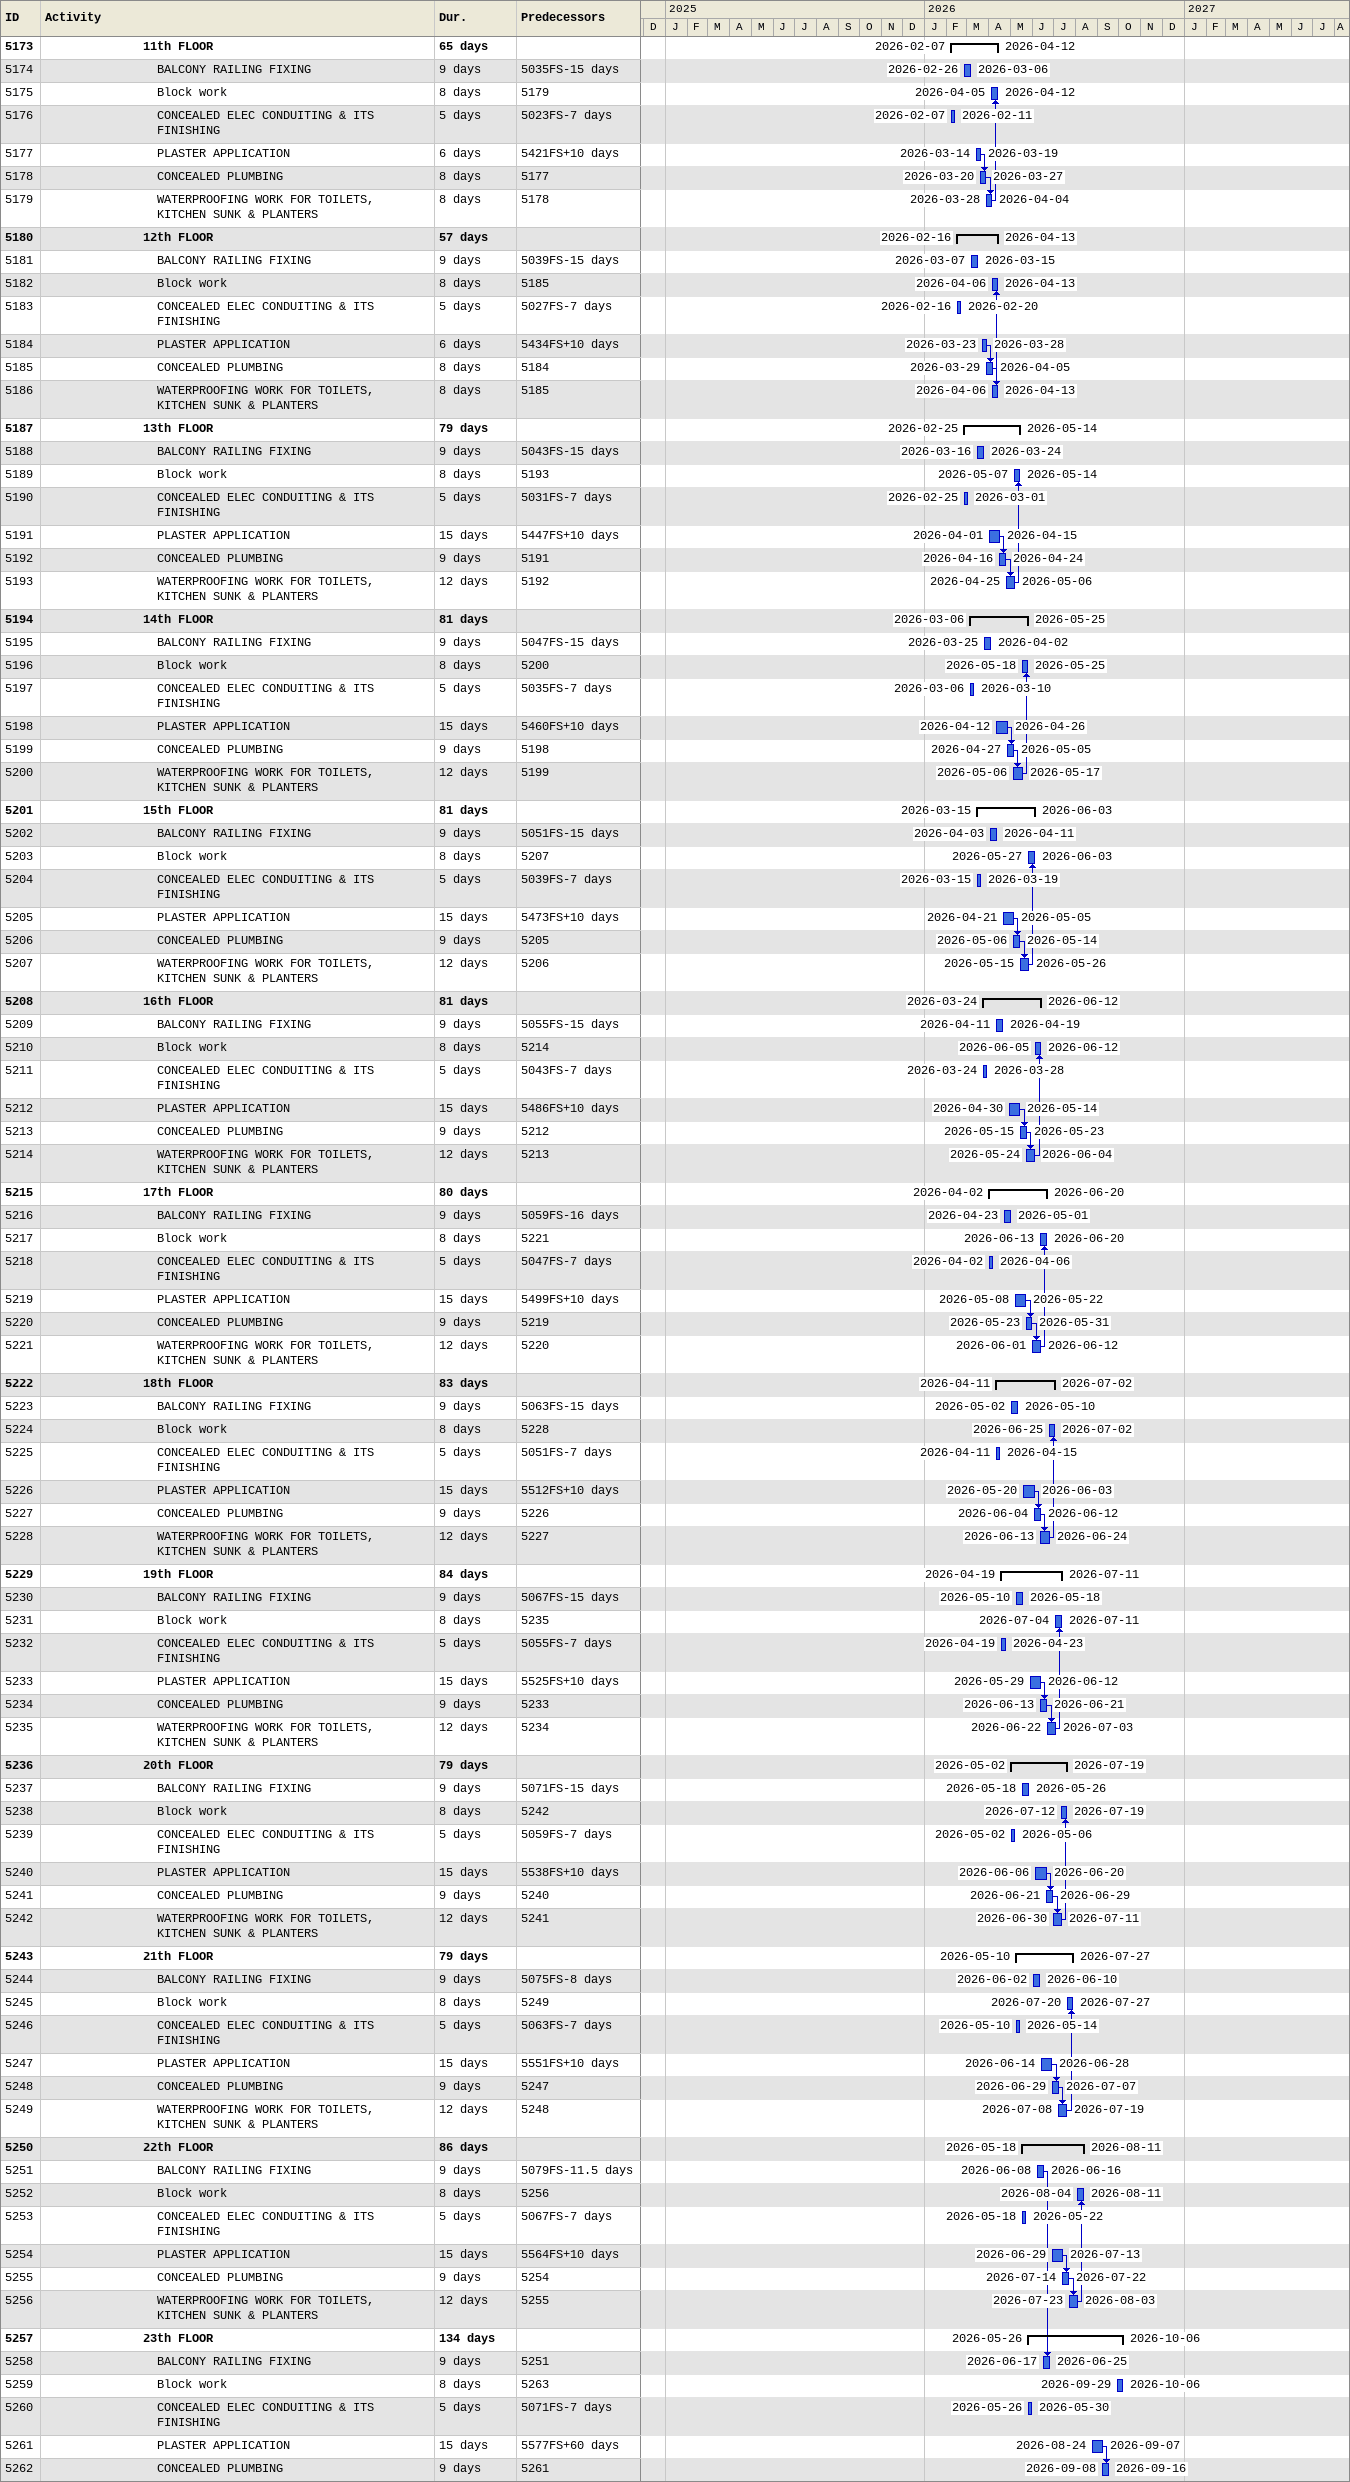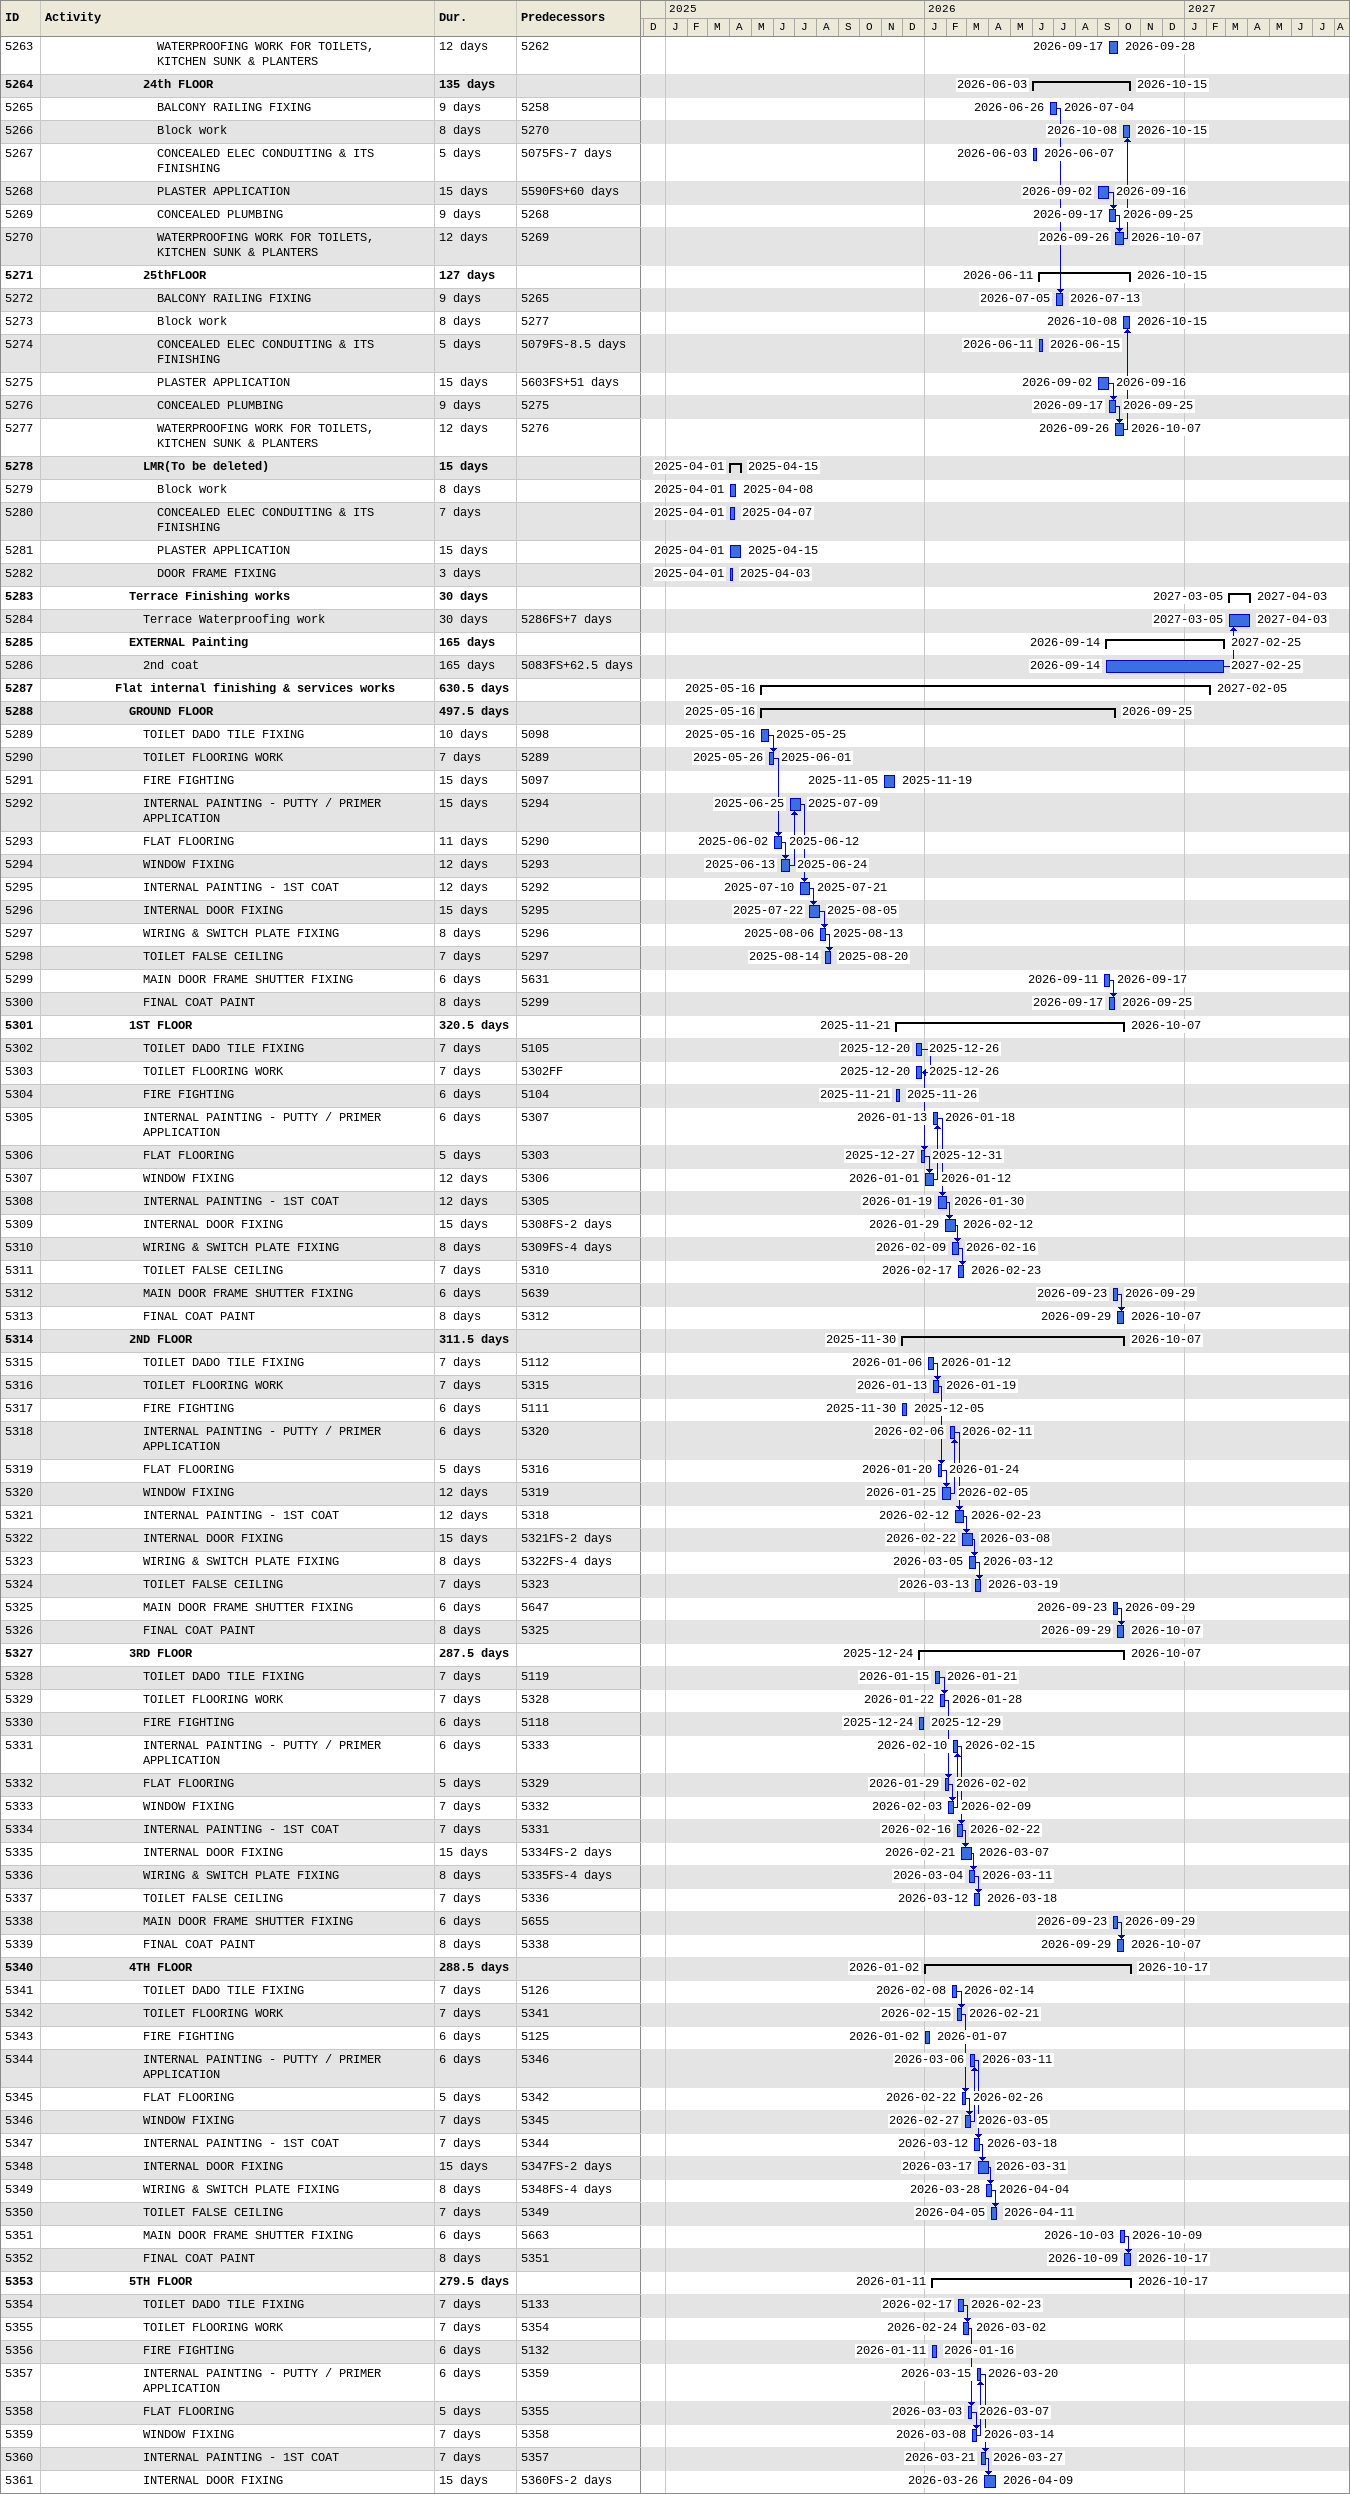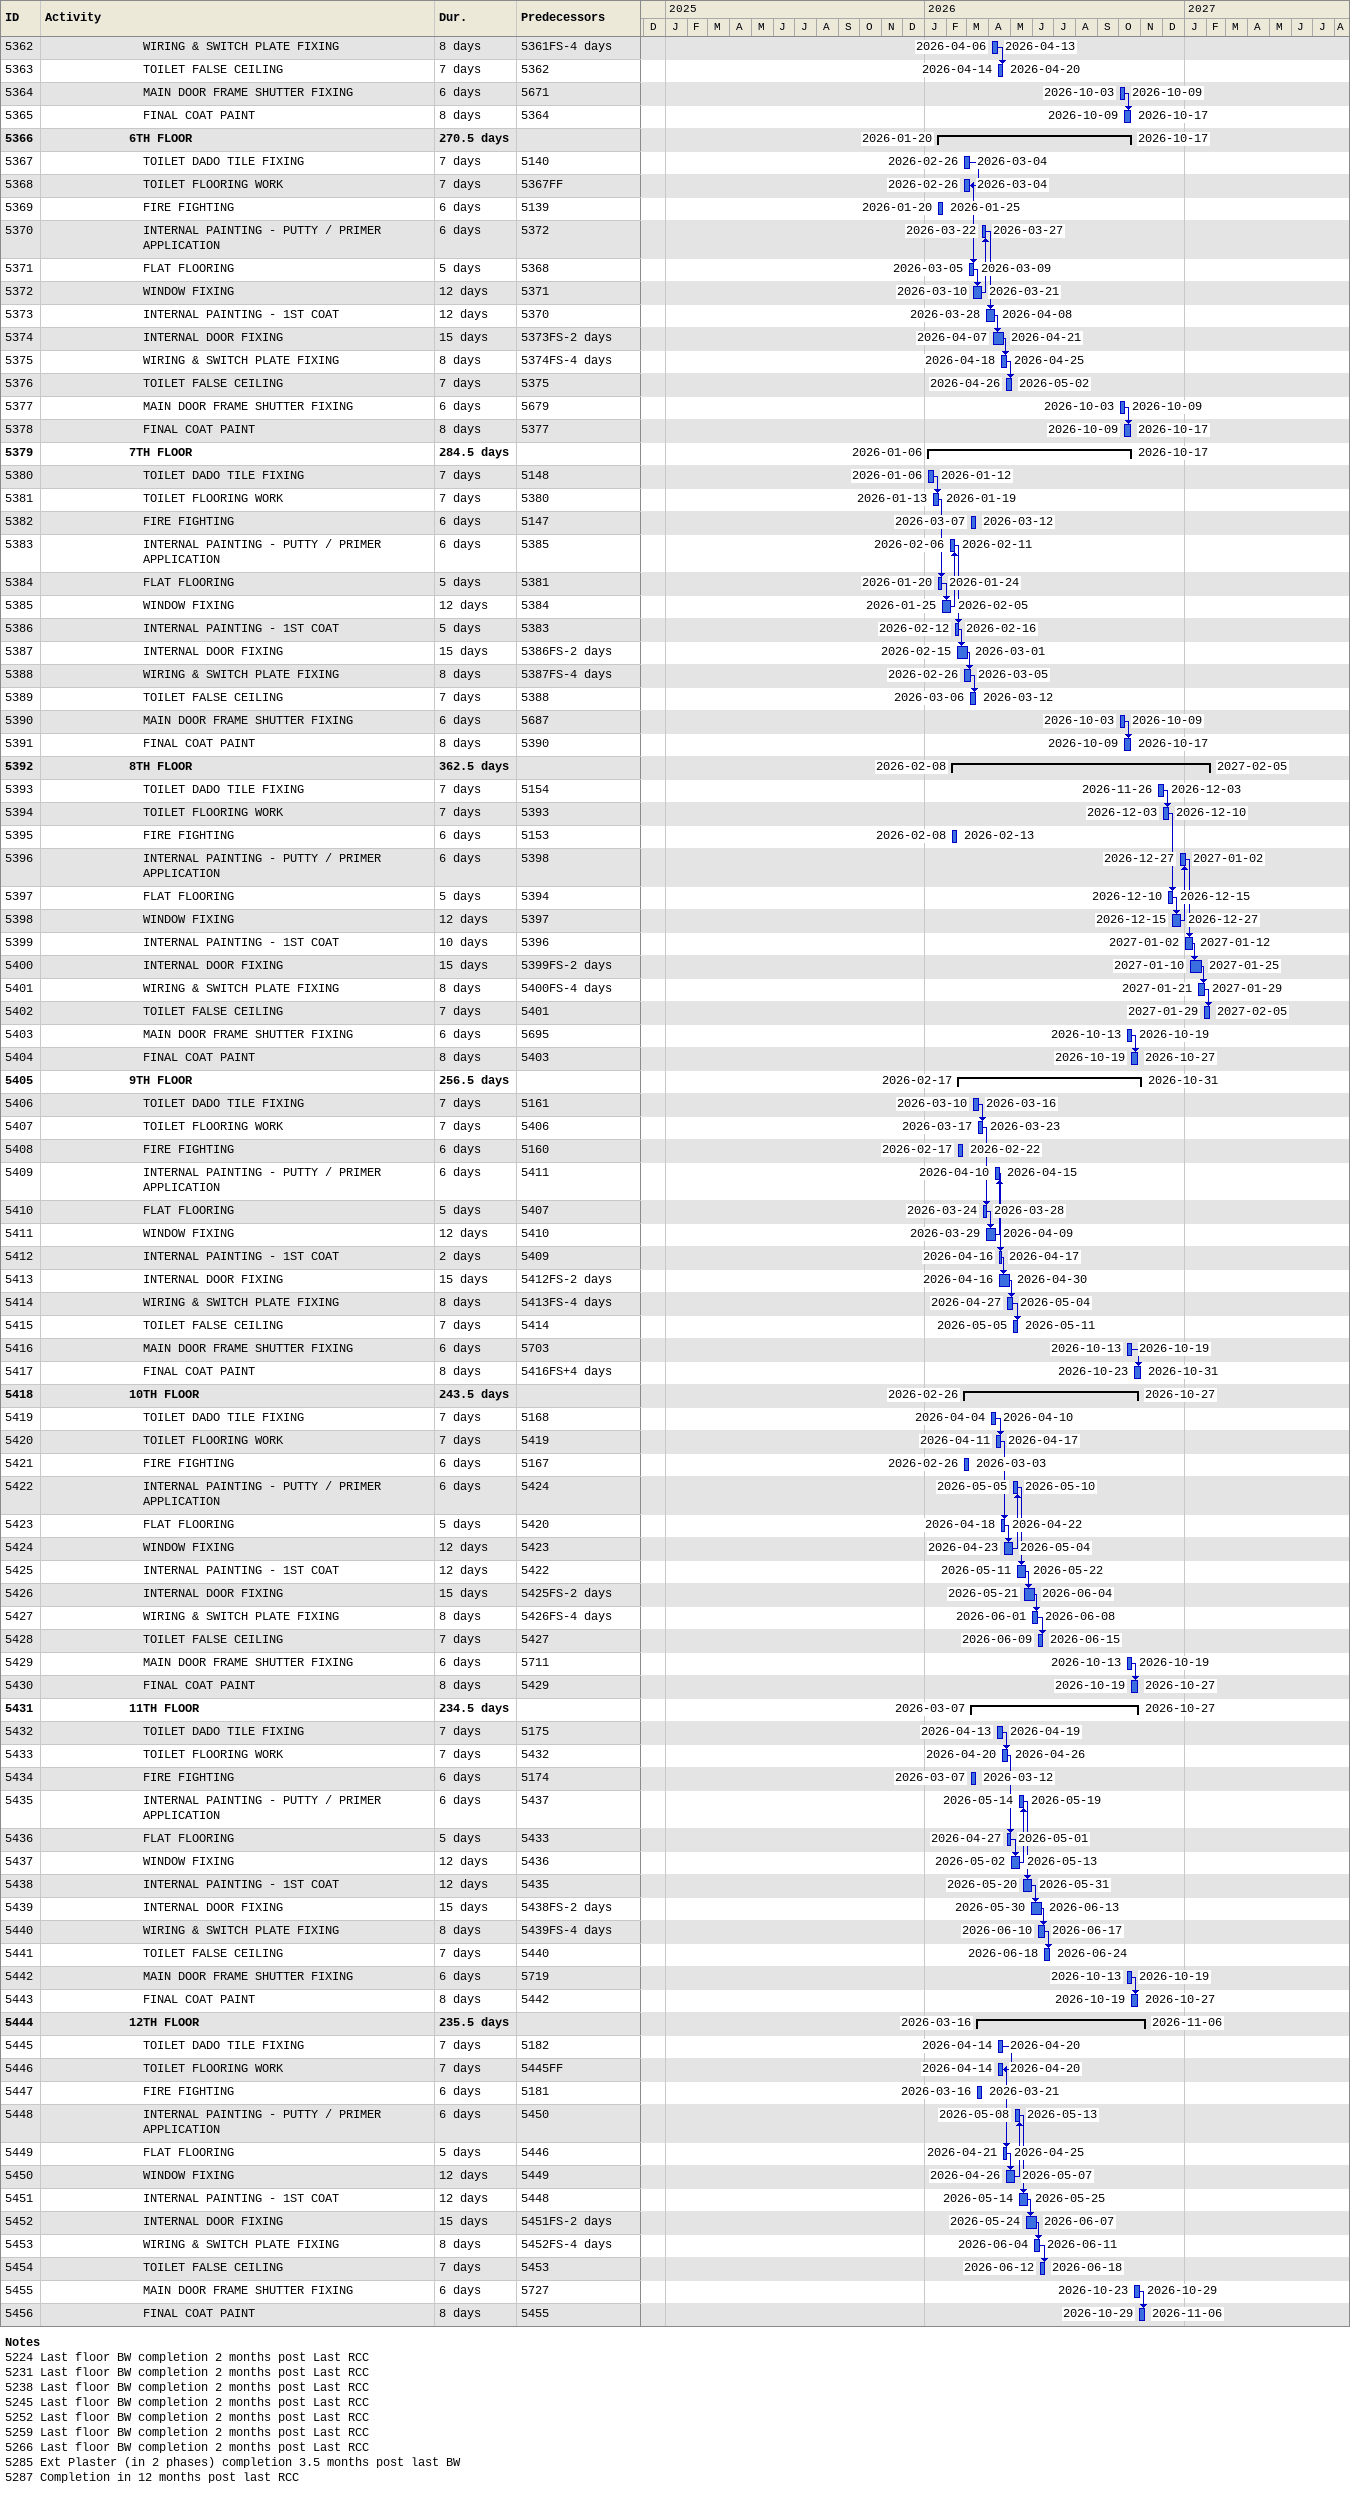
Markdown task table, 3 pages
| ID | Level | Task | Duration | Start | Finish | Predecessors |
|---|---|---|---|---|---|---|
| 5173 | 8 | **11th FLOOR** | 65d | 2026-02-07 | 2026-04-12 |  |
| 5174 | 9 | BALCONY RAILING FIXING | 9d | 2026-02-26 | 2026-03-06 | 5035FS-15d |
| 5175 | 9 | Block work | 8d | 2026-04-05 | 2026-04-12 | 5179 |
| 5176 | 9 | CONCEALED ELEC CONDUITING & ITS FINISHING | 5d | 2026-02-07 | 2026-02-11 | 5023FS-7d |
| 5177 | 9 | PLASTER APPLICATION | 6d | 2026-03-14 | 2026-03-19 | 5421FS+10d |
| 5178 | 9 | CONCEALED PLUMBING | 8d | 2026-03-20 | 2026-03-27 | 5177 |
| 5179 | 9 | WATERPROOFING WORK FOR TOILETS, KITCHEN SUNK & PLANTERS | 8d | 2026-03-28 | 2026-04-04 | 5178 |
| 5180 | 8 | **12th FLOOR** | 57d | 2026-02-16 | 2026-04-13 |  |
| 5181 | 9 | BALCONY RAILING FIXING | 9d | 2026-03-07 | 2026-03-15 | 5039FS-15d |
| 5182 | 9 | Block work | 8d | 2026-04-06 | 2026-04-13 | 5185 |
| 5183 | 9 | CONCEALED ELEC CONDUITING & ITS FINISHING | 5d | 2026-02-16 | 2026-02-20 | 5027FS-7d |
| 5184 | 9 | PLASTER APPLICATION | 6d | 2026-03-23 | 2026-03-28 | 5434FS+10d |
| 5185 | 9 | CONCEALED PLUMBING | 8d | 2026-03-29 | 2026-04-05 | 5184 |
| 5186 | 9 | WATERPROOFING WORK FOR TOILETS, KITCHEN SUNK & PLANTERS | 8d | 2026-04-06 | 2026-04-13 | 5185 |
| 5187 | 8 | **13th FLOOR** | 79d | 2026-02-25 | 2026-05-14 |  |
| 5188 | 9 | BALCONY RAILING FIXING | 9d | 2026-03-16 | 2026-03-24 | 5043FS-15d |
| 5189 | 9 | Block work | 8d | 2026-05-07 | 2026-05-14 | 5193 |
| 5190 | 9 | CONCEALED ELEC CONDUITING & ITS FINISHING | 5d | 2026-02-25 | 2026-03-01 | 5031FS-7d |
| 5191 | 9 | PLASTER APPLICATION | 15d | 2026-04-01 | 2026-04-15 | 5447FS+10d |
| 5192 | 9 | CONCEALED PLUMBING | 9d | 2026-04-16 | 2026-04-24 | 5191 |
| 5193 | 9 | WATERPROOFING WORK FOR TOILETS, KITCHEN SUNK & PLANTERS | 12d | 2026-04-25 | 2026-05-06 | 5192 |
| 5194 | 8 | **14th FLOOR** | 81d | 2026-03-06 | 2026-05-25 |  |
| 5195 | 9 | BALCONY RAILING FIXING | 9d | 2026-03-25 | 2026-04-02 | 5047FS-15d |
| 5196 | 9 | Block work | 8d | 2026-05-18 | 2026-05-25 | 5200 |
| 5197 | 9 | CONCEALED ELEC CONDUITING & ITS FINISHING | 5d | 2026-03-06 | 2026-03-10 | 5035FS-7d |
| 5198 | 9 | PLASTER APPLICATION | 15d | 2026-04-12 | 2026-04-26 | 5460FS+10d |
| 5199 | 9 | CONCEALED PLUMBING | 9d | 2026-04-27 | 2026-05-05 | 5198 |
| 5200 | 9 | WATERPROOFING WORK FOR TOILETS, KITCHEN SUNK & PLANTERS | 12d | 2026-05-06 | 2026-05-17 | 5199 |
| 5201 | 8 | **15th FLOOR** | 81d | 2026-03-15 | 2026-06-03 |  |
| 5202 | 9 | BALCONY RAILING FIXING | 9d | 2026-04-03 | 2026-04-11 | 5051FS-15d |
| 5203 | 9 | Block work | 8d | 2026-05-27 | 2026-06-03 | 5207 |
| 5204 | 9 | CONCEALED ELEC CONDUITING & ITS FINISHING | 5d | 2026-03-15 | 2026-03-19 | 5039FS-7d |
| 5205 | 9 | PLASTER APPLICATION | 15d | 2026-04-21 | 2026-05-05 | 5473FS+10d |
| 5206 | 9 | CONCEALED PLUMBING | 9d | 2026-05-06 | 2026-05-14 | 5205 |
| 5207 | 9 | WATERPROOFING WORK FOR TOILETS, KITCHEN SUNK & PLANTERS | 12d | 2026-05-15 | 2026-05-26 | 5206 |
| 5208 | 8 | **16th FLOOR** | 81d | 2026-03-24 | 2026-06-12 |  |
| 5209 | 9 | BALCONY RAILING FIXING | 9d | 2026-04-11 | 2026-04-19 | 5055FS-15d |
| 5210 | 9 | Block work | 8d | 2026-06-05 | 2026-06-12 | 5214 |
| 5211 | 9 | CONCEALED ELEC CONDUITING & ITS FINISHING | 5d | 2026-03-24 | 2026-03-28 | 5043FS-7d |
| 5212 | 9 | PLASTER APPLICATION | 15d | 2026-04-30 | 2026-05-14 | 5486FS+10d |
| 5213 | 9 | CONCEALED PLUMBING | 9d | 2026-05-15 | 2026-05-23 | 5212 |
| 5214 | 9 | WATERPROOFING WORK FOR TOILETS, KITCHEN SUNK & PLANTERS | 12d | 2026-05-24 | 2026-06-04 | 5213 |
| 5215 | 8 | **17th FLOOR** | 80d | 2026-04-02 | 2026-06-20 |  |
| 5216 | 9 | BALCONY RAILING FIXING | 9d | 2026-04-23 | 2026-05-01 | 5059FS-16d |
| 5217 | 9 | Block work | 8d | 2026-06-13 | 2026-06-20 | 5221 |
| 5218 | 9 | CONCEALED ELEC CONDUITING & ITS FINISHING | 5d | 2026-04-02 | 2026-04-06 | 5047FS-7d |
| 5219 | 9 | PLASTER APPLICATION | 15d | 2026-05-08 | 2026-05-22 | 5499FS+10d |
| 5220 | 9 | CONCEALED PLUMBING | 9d | 2026-05-23 | 2026-05-31 | 5219 |
| 5221 | 9 | WATERPROOFING WORK FOR TOILETS, KITCHEN SUNK & PLANTERS | 12d | 2026-06-01 | 2026-06-12 | 5220 |
| 5222 | 8 | **18th FLOOR** | 83d | 2026-04-11 | 2026-07-02 |  |
| 5223 | 9 | BALCONY RAILING FIXING | 9d | 2026-05-02 | 2026-05-10 | 5063FS-15d |
| 5224 | 9 | Block work | 8d | 2026-06-25 | 2026-07-02 | 5228 |
| 5225 | 9 | CONCEALED ELEC CONDUITING & ITS FINISHING | 5d | 2026-04-11 | 2026-04-15 | 5051FS-7d |
| 5226 | 9 | PLASTER APPLICATION | 15d | 2026-05-20 | 2026-06-03 | 5512FS+10d |
| 5227 | 9 | CONCEALED PLUMBING | 9d | 2026-06-04 | 2026-06-12 | 5226 |
| 5228 | 9 | WATERPROOFING WORK FOR TOILETS, KITCHEN SUNK & PLANTERS | 12d | 2026-06-13 | 2026-06-24 | 5227 |
| 5229 | 8 | **19th FLOOR** | 84d | 2026-04-19 | 2026-07-11 |  |
| 5230 | 9 | BALCONY RAILING FIXING | 9d | 2026-05-10 | 2026-05-18 | 5067FS-15d |
| 5231 | 9 | Block work | 8d | 2026-07-04 | 2026-07-11 | 5235 |
| 5232 | 9 | CONCEALED ELEC CONDUITING & ITS FINISHING | 5d | 2026-04-19 | 2026-04-23 | 5055FS-7d |
| 5233 | 9 | PLASTER APPLICATION | 15d | 2026-05-29 | 2026-06-12 | 5525FS+10d |
| 5234 | 9 | CONCEALED PLUMBING | 9d | 2026-06-13 | 2026-06-21 | 5233 |
| 5235 | 9 | WATERPROOFING WORK FOR TOILETS, KITCHEN SUNK & PLANTERS | 12d | 2026-06-22 | 2026-07-03 | 5234 |
| 5236 | 8 | **20th FLOOR** | 79d | 2026-05-02 | 2026-07-19 |  |
| 5237 | 9 | BALCONY RAILING FIXING | 9d | 2026-05-18 | 2026-05-26 | 5071FS-15d |
| 5238 | 9 | Block work | 8d | 2026-07-12 | 2026-07-19 | 5242 |
| 5239 | 9 | CONCEALED ELEC CONDUITING & ITS FINISHING | 5d | 2026-05-02 | 2026-05-06 | 5059FS-7d |
| 5240 | 9 | PLASTER APPLICATION | 15d | 2026-06-06 | 2026-06-20 | 5538FS+10d |
| 5241 | 9 | CONCEALED PLUMBING | 9d | 2026-06-21 | 2026-06-29 | 5240 |
| 5242 | 9 | WATERPROOFING WORK FOR TOILETS, KITCHEN SUNK & PLANTERS | 12d | 2026-06-30 | 2026-07-11 | 5241 |
| 5243 | 8 | **21th FLOOR** | 79d | 2026-05-10 | 2026-07-27 |  |
| 5244 | 9 | BALCONY RAILING FIXING | 9d | 2026-06-02 | 2026-06-10 | 5075FS-8d |
| 5245 | 9 | Block work | 8d | 2026-07-20 | 2026-07-27 | 5249 |
| 5246 | 9 | CONCEALED ELEC CONDUITING & ITS FINISHING | 5d | 2026-05-10 | 2026-05-14 | 5063FS-7d |
| 5247 | 9 | PLASTER APPLICATION | 15d | 2026-06-14 | 2026-06-28 | 5551FS+10d |
| 5248 | 9 | CONCEALED PLUMBING | 9d | 2026-06-29 | 2026-07-07 | 5247 |
| 5249 | 9 | WATERPROOFING WORK FOR TOILETS, KITCHEN SUNK & PLANTERS | 12d | 2026-07-08 | 2026-07-19 | 5248 |
| 5250 | 8 | **22th FLOOR** | 86d | 2026-05-18 | 2026-08-11 |  |
| 5251 | 9 | BALCONY RAILING FIXING | 9d | 2026-06-08 | 2026-06-16 | 5079FS-11.5d |
| 5252 | 9 | Block work | 8d | 2026-08-04 | 2026-08-11 | 5256 |
| 5253 | 9 | CONCEALED ELEC CONDUITING & ITS FINISHING | 5d | 2026-05-18 | 2026-05-22 | 5067FS-7d |
| 5254 | 9 | PLASTER APPLICATION | 15d | 2026-06-29 | 2026-07-13 | 5564FS+10d |
| 5255 | 9 | CONCEALED PLUMBING | 9d | 2026-07-14 | 2026-07-22 | 5254 |
| 5256 | 9 | WATERPROOFING WORK FOR TOILETS, KITCHEN SUNK & PLANTERS | 12d | 2026-07-23 | 2026-08-03 | 5255 |
| 5257 | 8 | **23th FLOOR** | 134d | 2026-05-26 | 2026-10-06 |  |
| 5258 | 9 | BALCONY RAILING FIXING | 9d | 2026-06-17 | 2026-06-25 | 5251 |
| 5259 | 9 | Block work | 8d | 2026-09-29 | 2026-10-06 | 5263 |
| 5260 | 9 | CONCEALED ELEC CONDUITING & ITS FINISHING | 5d | 2026-05-26 | 2026-05-30 | 5071FS-7d |
| 5261 | 9 | PLASTER APPLICATION | 15d | 2026-08-24 | 2026-09-07 | 5577FS+60d |
| 5262 | 9 | CONCEALED PLUMBING | 9d | 2026-09-08 | 2026-09-16 | 5261 |
| 5263 | 9 | WATERPROOFING WORK FOR TOILETS, KITCHEN SUNK & PLANTERS | 12d | 2026-09-17 | 2026-09-28 | 5262 |
| 5264 | 8 | **24th FLOOR** | 135d | 2026-06-03 | 2026-10-15 |  |
| 5265 | 9 | BALCONY RAILING FIXING | 9d | 2026-06-26 | 2026-07-04 | 5258 |
| 5266 | 9 | Block work | 8d | 2026-10-08 | 2026-10-15 | 5270 |
| 5267 | 9 | CONCEALED ELEC CONDUITING & ITS FINISHING | 5d | 2026-06-03 | 2026-06-07 | 5075FS-7d |
| 5268 | 9 | PLASTER APPLICATION | 15d | 2026-09-02 | 2026-09-16 | 5590FS+60d |
| 5269 | 9 | CONCEALED PLUMBING | 9d | 2026-09-17 | 2026-09-25 | 5268 |
| 5270 | 9 | WATERPROOFING WORK FOR TOILETS, KITCHEN SUNK & PLANTERS | 12d | 2026-09-26 | 2026-10-07 | 5269 |
| 5271 | 8 | **25thFLOOR** | 127d | 2026-06-11 | 2026-10-15 |  |
| 5272 | 9 | BALCONY RAILING FIXING | 9d | 2026-07-05 | 2026-07-13 | 5265 |
| 5273 | 9 | Block work | 8d | 2026-10-08 | 2026-10-15 | 5277 |
| 5274 | 9 | CONCEALED ELEC CONDUITING & ITS FINISHING | 5d | 2026-06-11 | 2026-06-15 | 5079FS-8.5d |
| 5275 | 9 | PLASTER APPLICATION | 15d | 2026-09-02 | 2026-09-16 | 5603FS+51d |
| 5276 | 9 | CONCEALED PLUMBING | 9d | 2026-09-17 | 2026-09-25 | 5275 |
| 5277 | 9 | WATERPROOFING WORK FOR TOILETS, KITCHEN SUNK & PLANTERS | 12d | 2026-09-26 | 2026-10-07 | 5276 |
| 5278 | 8 | **LMR(To be deleted)** | 15d | 2025-04-01 | 2025-04-15 |  |
| 5279 | 9 | Block work | 8d | 2025-04-01 | 2025-04-08 |  |
| 5280 | 9 | CONCEALED ELEC CONDUITING & ITS FINISHING | 7d | 2025-04-01 | 2025-04-07 |  |
| 5281 | 9 | PLASTER APPLICATION | 15d | 2025-04-01 | 2025-04-15 |  |
| 5282 | 9 | DOOR FRAME FIXING | 3d | 2025-04-01 | 2025-04-03 |  |
| 5283 | 7 | **Terrace Finishing works** | 30d | 2027-03-05 | 2027-04-03 |  |
| 5284 | 8 | Terrace Waterproofing work | 30d | 2027-03-05 | 2027-04-03 | 5286FS+7d |
| 5285 | 7 | **EXTERNAL Painting** | 165d | 2026-09-14 | 2027-02-25 |  |
| 5286 | 8 | 2nd coat | 165d | 2026-09-14 | 2027-02-25 | 5083FS+62.5d |
| 5287 | 6 | **Flat internal finishing & services works** | 630.5d | 2025-05-16 | 2027-02-05 |  |
| 5288 | 7 | **GROUND FLOOR** | 497.5d | 2025-05-16 | 2026-09-25 |  |
| 5289 | 8 | TOILET DADO TILE FIXING | 10d | 2025-05-16 | 2025-05-25 | 5098 |
| 5290 | 8 | TOILET FLOORING WORK | 7d | 2025-05-26 | 2025-06-01 | 5289 |
| 5291 | 8 | FIRE FIGHTING | 15d | 2025-11-05 | 2025-11-19 | 5097 |
| 5292 | 8 | INTERNAL PAINTING - PUTTY / PRIMER APPLICATION | 15d | 2025-06-25 | 2025-07-09 | 5294 |
| 5293 | 8 | FLAT FLOORING | 11d | 2025-06-02 | 2025-06-12 | 5290 |
| 5294 | 8 | WINDOW FIXING | 12d | 2025-06-13 | 2025-06-24 | 5293 |
| 5295 | 8 | INTERNAL PAINTING - 1ST COAT | 12d | 2025-07-10 | 2025-07-21 | 5292 |
| 5296 | 8 | INTERNAL DOOR FIXING | 15d | 2025-07-22 | 2025-08-05 | 5295 |
| 5297 | 8 | WIRING & SWITCH PLATE FIXING | 8d | 2025-08-06 | 2025-08-13 | 5296 |
| 5298 | 8 | TOILET FALSE CEILING | 7d | 2025-08-14 | 2025-08-20 | 5297 |
| 5299 | 8 | MAIN DOOR FRAME SHUTTER FIXING | 6d | 2026-09-11 | 2026-09-17 | 5631 |
| 5300 | 8 | FINAL COAT PAINT | 8d | 2026-09-17 | 2026-09-25 | 5299 |
| 5301 | 7 | **1ST FLOOR** | 320.5d | 2025-11-21 | 2026-10-07 |  |
| 5302 | 8 | TOILET DADO TILE FIXING | 7d | 2025-12-20 | 2025-12-26 | 5105 |
| 5303 | 8 | TOILET FLOORING WORK | 7d | 2025-12-20 | 2025-12-26 | 5302FF |
| 5304 | 8 | FIRE FIGHTING | 6d | 2025-11-21 | 2025-11-26 | 5104 |
| 5305 | 8 | INTERNAL PAINTING - PUTTY / PRIMER APPLICATION | 6d | 2026-01-13 | 2026-01-18 | 5307 |
| 5306 | 8 | FLAT FLOORING | 5d | 2025-12-27 | 2025-12-31 | 5303 |
| 5307 | 8 | WINDOW FIXING | 12d | 2026-01-01 | 2026-01-12 | 5306 |
| 5308 | 8 | INTERNAL PAINTING - 1ST COAT | 12d | 2026-01-19 | 2026-01-30 | 5305 |
| 5309 | 8 | INTERNAL DOOR FIXING | 15d | 2026-01-29 | 2026-02-12 | 5308FS-2d |
| 5310 | 8 | WIRING & SWITCH PLATE FIXING | 8d | 2026-02-09 | 2026-02-16 | 5309FS-4d |
| 5311 | 8 | TOILET FALSE CEILING | 7d | 2026-02-17 | 2026-02-23 | 5310 |
| 5312 | 8 | MAIN DOOR FRAME SHUTTER FIXING | 6d | 2026-09-23 | 2026-09-29 | 5639 |
| 5313 | 8 | FINAL COAT PAINT | 8d | 2026-09-29 | 2026-10-07 | 5312 |
| 5314 | 7 | **2ND FLOOR** | 311.5d | 2025-11-30 | 2026-10-07 |  |
| 5315 | 8 | TOILET DADO TILE FIXING | 7d | 2026-01-06 | 2026-01-12 | 5112 |
| 5316 | 8 | TOILET FLOORING WORK | 7d | 2026-01-13 | 2026-01-19 | 5315 |
| 5317 | 8 | FIRE FIGHTING | 6d | 2025-11-30 | 2025-12-05 | 5111 |
| 5318 | 8 | INTERNAL PAINTING - PUTTY / PRIMER APPLICATION | 6d | 2026-02-06 | 2026-02-11 | 5320 |
| 5319 | 8 | FLAT FLOORING | 5d | 2026-01-20 | 2026-01-24 | 5316 |
| 5320 | 8 | WINDOW FIXING | 12d | 2026-01-25 | 2026-02-05 | 5319 |
| 5321 | 8 | INTERNAL PAINTING - 1ST COAT | 12d | 2026-02-12 | 2026-02-23 | 5318 |
| 5322 | 8 | INTERNAL DOOR FIXING | 15d | 2026-02-22 | 2026-03-08 | 5321FS-2d |
| 5323 | 8 | WIRING & SWITCH PLATE FIXING | 8d | 2026-03-05 | 2026-03-12 | 5322FS-4d |
| 5324 | 8 | TOILET FALSE CEILING | 7d | 2026-03-13 | 2026-03-19 | 5323 |
| 5325 | 8 | MAIN DOOR FRAME SHUTTER FIXING | 6d | 2026-09-23 | 2026-09-29 | 5647 |
| 5326 | 8 | FINAL COAT PAINT | 8d | 2026-09-29 | 2026-10-07 | 5325 |
| 5327 | 7 | **3RD FLOOR** | 287.5d | 2025-12-24 | 2026-10-07 |  |
| 5328 | 8 | TOILET DADO TILE FIXING | 7d | 2026-01-15 | 2026-01-21 | 5119 |
| 5329 | 8 | TOILET FLOORING WORK | 7d | 2026-01-22 | 2026-01-28 | 5328 |
| 5330 | 8 | FIRE FIGHTING | 6d | 2025-12-24 | 2025-12-29 | 5118 |
| 5331 | 8 | INTERNAL PAINTING - PUTTY / PRIMER APPLICATION | 6d | 2026-02-10 | 2026-02-15 | 5333 |
| 5332 | 8 | FLAT FLOORING | 5d | 2026-01-29 | 2026-02-02 | 5329 |
| 5333 | 8 | WINDOW FIXING | 7d | 2026-02-03 | 2026-02-09 | 5332 |
| 5334 | 8 | INTERNAL PAINTING - 1ST COAT | 7d | 2026-02-16 | 2026-02-22 | 5331 |
| 5335 | 8 | INTERNAL DOOR FIXING | 15d | 2026-02-21 | 2026-03-07 | 5334FS-2d |
| 5336 | 8 | WIRING & SWITCH PLATE FIXING | 8d | 2026-03-04 | 2026-03-11 | 5335FS-4d |
| 5337 | 8 | TOILET FALSE CEILING | 7d | 2026-03-12 | 2026-03-18 | 5336 |
| 5338 | 8 | MAIN DOOR FRAME SHUTTER FIXING | 6d | 2026-09-23 | 2026-09-29 | 5655 |
| 5339 | 8 | FINAL COAT PAINT | 8d | 2026-09-29 | 2026-10-07 | 5338 |
| 5340 | 7 | **4TH FLOOR** | 288.5d | 2026-01-02 | 2026-10-17 |  |
| 5341 | 8 | TOILET DADO TILE FIXING | 7d | 2026-02-08 | 2026-02-14 | 5126 |
| 5342 | 8 | TOILET FLOORING WORK | 7d | 2026-02-15 | 2026-02-21 | 5341 |
| 5343 | 8 | FIRE FIGHTING | 6d | 2026-01-02 | 2026-01-07 | 5125 |
| 5344 | 8 | INTERNAL PAINTING - PUTTY / PRIMER APPLICATION | 6d | 2026-03-06 | 2026-03-11 | 5346 |
| 5345 | 8 | FLAT FLOORING | 5d | 2026-02-22 | 2026-02-26 | 5342 |
| 5346 | 8 | WINDOW FIXING | 7d | 2026-02-27 | 2026-03-05 | 5345 |
| 5347 | 8 | INTERNAL PAINTING - 1ST COAT | 7d | 2026-03-12 | 2026-03-18 | 5344 |
| 5348 | 8 | INTERNAL DOOR FIXING | 15d | 2026-03-17 | 2026-03-31 | 5347FS-2d |
| 5349 | 8 | WIRING & SWITCH PLATE FIXING | 8d | 2026-03-28 | 2026-04-04 | 5348FS-4d |
| 5350 | 8 | TOILET FALSE CEILING | 7d | 2026-04-05 | 2026-04-11 | 5349 |
| 5351 | 8 | MAIN DOOR FRAME SHUTTER FIXING | 6d | 2026-10-03 | 2026-10-09 | 5663 |
| 5352 | 8 | FINAL COAT PAINT | 8d | 2026-10-09 | 2026-10-17 | 5351 |
| 5353 | 7 | **5TH FLOOR** | 279.5d | 2026-01-11 | 2026-10-17 |  |
| 5354 | 8 | TOILET DADO TILE FIXING | 7d | 2026-02-17 | 2026-02-23 | 5133 |
| 5355 | 8 | TOILET FLOORING WORK | 7d | 2026-02-24 | 2026-03-02 | 5354 |
| 5356 | 8 | FIRE FIGHTING | 6d | 2026-01-11 | 2026-01-16 | 5132 |
| 5357 | 8 | INTERNAL PAINTING - PUTTY / PRIMER APPLICATION | 6d | 2026-03-15 | 2026-03-20 | 5359 |
| 5358 | 8 | FLAT FLOORING | 5d | 2026-03-03 | 2026-03-07 | 5355 |
| 5359 | 8 | WINDOW FIXING | 7d | 2026-03-08 | 2026-03-14 | 5358 |
| 5360 | 8 | INTERNAL PAINTING - 1ST COAT | 7d | 2026-03-21 | 2026-03-27 | 5357 |
| 5361 | 8 | INTERNAL DOOR FIXING | 15d | 2026-03-26 | 2026-04-09 | 5360FS-2d |
| 5362 | 8 | WIRING & SWITCH PLATE FIXING | 8d | 2026-04-06 | 2026-04-13 | 5361FS-4d |
| 5363 | 8 | TOILET FALSE CEILING | 7d | 2026-04-14 | 2026-04-20 | 5362 |
| 5364 | 8 | MAIN DOOR FRAME SHUTTER FIXING | 6d | 2026-10-03 | 2026-10-09 | 5671 |
| 5365 | 8 | FINAL COAT PAINT | 8d | 2026-10-09 | 2026-10-17 | 5364 |
| 5366 | 7 | **6TH FLOOR** | 270.5d | 2026-01-20 | 2026-10-17 |  |
| 5367 | 8 | TOILET DADO TILE FIXING | 7d | 2026-02-26 | 2026-03-04 | 5140 |
| 5368 | 8 | TOILET FLOORING WORK | 7d | 2026-02-26 | 2026-03-04 | 5367FF |
| 5369 | 8 | FIRE FIGHTING | 6d | 2026-01-20 | 2026-01-25 | 5139 |
| 5370 | 8 | INTERNAL PAINTING - PUTTY / PRIMER APPLICATION | 6d | 2026-03-22 | 2026-03-27 | 5372 |
| 5371 | 8 | FLAT FLOORING | 5d | 2026-03-05 | 2026-03-09 | 5368 |
| 5372 | 8 | WINDOW FIXING | 12d | 2026-03-10 | 2026-03-21 | 5371 |
| 5373 | 8 | INTERNAL PAINTING - 1ST COAT | 12d | 2026-03-28 | 2026-04-08 | 5370 |
| 5374 | 8 | INTERNAL DOOR FIXING | 15d | 2026-04-07 | 2026-04-21 | 5373FS-2d |
| 5375 | 8 | WIRING & SWITCH PLATE FIXING | 8d | 2026-04-18 | 2026-04-25 | 5374FS-4d |
| 5376 | 8 | TOILET FALSE CEILING | 7d | 2026-04-26 | 2026-05-02 | 5375 |
| 5377 | 8 | MAIN DOOR FRAME SHUTTER FIXING | 6d | 2026-10-03 | 2026-10-09 | 5679 |
| 5378 | 8 | FINAL COAT PAINT | 8d | 2026-10-09 | 2026-10-17 | 5377 |
| 5379 | 7 | **7TH FLOOR** | 284.5d | 2026-01-06 | 2026-10-17 |  |
| 5380 | 8 | TOILET DADO TILE FIXING | 7d | 2026-01-06 | 2026-01-12 | 5148 |
| 5381 | 8 | TOILET FLOORING WORK | 7d | 2026-01-13 | 2026-01-19 | 5380 |
| 5382 | 8 | FIRE FIGHTING | 6d | 2026-03-07 | 2026-03-12 | 5147 |
| 5383 | 8 | INTERNAL PAINTING - PUTTY / PRIMER APPLICATION | 6d | 2026-02-06 | 2026-02-11 | 5385 |
| 5384 | 8 | FLAT FLOORING | 5d | 2026-01-20 | 2026-01-24 | 5381 |
| 5385 | 8 | WINDOW FIXING | 12d | 2026-01-25 | 2026-02-05 | 5384 |
| 5386 | 8 | INTERNAL PAINTING - 1ST COAT | 5d | 2026-02-12 | 2026-02-16 | 5383 |
| 5387 | 8 | INTERNAL DOOR FIXING | 15d | 2026-02-15 | 2026-03-01 | 5386FS-2d |
| 5388 | 8 | WIRING & SWITCH PLATE FIXING | 8d | 2026-02-26 | 2026-03-05 | 5387FS-4d |
| 5389 | 8 | TOILET FALSE CEILING | 7d | 2026-03-06 | 2026-03-12 | 5388 |
| 5390 | 8 | MAIN DOOR FRAME SHUTTER FIXING | 6d | 2026-10-03 | 2026-10-09 | 5687 |
| 5391 | 8 | FINAL COAT PAINT | 8d | 2026-10-09 | 2026-10-17 | 5390 |
| 5392 | 7 | **8TH FLOOR** | 362.5d | 2026-02-08 | 2027-02-05 |  |
| 5393 | 8 | TOILET DADO TILE FIXING | 7d | 2026-11-26 | 2026-12-03 | 5154 |
| 5394 | 8 | TOILET FLOORING WORK | 7d | 2026-12-03 | 2026-12-10 | 5393 |
| 5395 | 8 | FIRE FIGHTING | 6d | 2026-02-08 | 2026-02-13 | 5153 |
| 5396 | 8 | INTERNAL PAINTING - PUTTY / PRIMER APPLICATION | 6d | 2026-12-27 | 2027-01-02 | 5398 |
| 5397 | 8 | FLAT FLOORING | 5d | 2026-12-10 | 2026-12-15 | 5394 |
| 5398 | 8 | WINDOW FIXING | 12d | 2026-12-15 | 2026-12-27 | 5397 |
| 5399 | 8 | INTERNAL PAINTING - 1ST COAT | 10d | 2027-01-02 | 2027-01-12 | 5396 |
| 5400 | 8 | INTERNAL DOOR FIXING | 15d | 2027-01-10 | 2027-01-25 | 5399FS-2d |
| 5401 | 8 | WIRING & SWITCH PLATE FIXING | 8d | 2027-01-21 | 2027-01-29 | 5400FS-4d |
| 5402 | 8 | TOILET FALSE CEILING | 7d | 2027-01-29 | 2027-02-05 | 5401 |
| 5403 | 8 | MAIN DOOR FRAME SHUTTER FIXING | 6d | 2026-10-13 | 2026-10-19 | 5695 |
| 5404 | 8 | FINAL COAT PAINT | 8d | 2026-10-19 | 2026-10-27 | 5403 |
| 5405 | 7 | **9TH FLOOR** | 256.5d | 2026-02-17 | 2026-10-31 |  |
| 5406 | 8 | TOILET DADO TILE FIXING | 7d | 2026-03-10 | 2026-03-16 | 5161 |
| 5407 | 8 | TOILET FLOORING WORK | 7d | 2026-03-17 | 2026-03-23 | 5406 |
| 5408 | 8 | FIRE FIGHTING | 6d | 2026-02-17 | 2026-02-22 | 5160 |
| 5409 | 8 | INTERNAL PAINTING - PUTTY / PRIMER APPLICATION | 6d | 2026-04-10 | 2026-04-15 | 5411 |
| 5410 | 8 | FLAT FLOORING | 5d | 2026-03-24 | 2026-03-28 | 5407 |
| 5411 | 8 | WINDOW FIXING | 12d | 2026-03-29 | 2026-04-09 | 5410 |
| 5412 | 8 | INTERNAL PAINTING - 1ST COAT | 2d | 2026-04-16 | 2026-04-17 | 5409 |
| 5413 | 8 | INTERNAL DOOR FIXING | 15d | 2026-04-16 | 2026-04-30 | 5412FS-2d |
| 5414 | 8 | WIRING & SWITCH PLATE FIXING | 8d | 2026-04-27 | 2026-05-04 | 5413FS-4d |
| 5415 | 8 | TOILET FALSE CEILING | 7d | 2026-05-05 | 2026-05-11 | 5414 |
| 5416 | 8 | MAIN DOOR FRAME SHUTTER FIXING | 6d | 2026-10-13 | 2026-10-19 | 5703 |
| 5417 | 8 | FINAL COAT PAINT | 8d | 2026-10-23 | 2026-10-31 | 5416FS+4d |
| 5418 | 7 | **10TH FLOOR** | 243.5d | 2026-02-26 | 2026-10-27 |  |
| 5419 | 8 | TOILET DADO TILE FIXING | 7d | 2026-04-04 | 2026-04-10 | 5168 |
| 5420 | 8 | TOILET FLOORING WORK | 7d | 2026-04-11 | 2026-04-17 | 5419 |
| 5421 | 8 | FIRE FIGHTING | 6d | 2026-02-26 | 2026-03-03 | 5167 |
| 5422 | 8 | INTERNAL PAINTING - PUTTY / PRIMER APPLICATION | 6d | 2026-05-05 | 2026-05-10 | 5424 |
| 5423 | 8 | FLAT FLOORING | 5d | 2026-04-18 | 2026-04-22 | 5420 |
| 5424 | 8 | WINDOW FIXING | 12d | 2026-04-23 | 2026-05-04 | 5423 |
| 5425 | 8 | INTERNAL PAINTING - 1ST COAT | 12d | 2026-05-11 | 2026-05-22 | 5422 |
| 5426 | 8 | INTERNAL DOOR FIXING | 15d | 2026-05-21 | 2026-06-04 | 5425FS-2d |
| 5427 | 8 | WIRING & SWITCH PLATE FIXING | 8d | 2026-06-01 | 2026-06-08 | 5426FS-4d |
| 5428 | 8 | TOILET FALSE CEILING | 7d | 2026-06-09 | 2026-06-15 | 5427 |
| 5429 | 8 | MAIN DOOR FRAME SHUTTER FIXING | 6d | 2026-10-13 | 2026-10-19 | 5711 |
| 5430 | 8 | FINAL COAT PAINT | 8d | 2026-10-19 | 2026-10-27 | 5429 |
| 5431 | 7 | **11TH FLOOR** | 234.5d | 2026-03-07 | 2026-10-27 |  |
| 5432 | 8 | TOILET DADO TILE FIXING | 7d | 2026-04-13 | 2026-04-19 | 5175 |
| 5433 | 8 | TOILET FLOORING WORK | 7d | 2026-04-20 | 2026-04-26 | 5432 |
| 5434 | 8 | FIRE FIGHTING | 6d | 2026-03-07 | 2026-03-12 | 5174 |
| 5435 | 8 | INTERNAL PAINTING - PUTTY / PRIMER APPLICATION | 6d | 2026-05-14 | 2026-05-19 | 5437 |
| 5436 | 8 | FLAT FLOORING | 5d | 2026-04-27 | 2026-05-01 | 5433 |
| 5437 | 8 | WINDOW FIXING | 12d | 2026-05-02 | 2026-05-13 | 5436 |
| 5438 | 8 | INTERNAL PAINTING - 1ST COAT | 12d | 2026-05-20 | 2026-05-31 | 5435 |
| 5439 | 8 | INTERNAL DOOR FIXING | 15d | 2026-05-30 | 2026-06-13 | 5438FS-2d |
| 5440 | 8 | WIRING & SWITCH PLATE FIXING | 8d | 2026-06-10 | 2026-06-17 | 5439FS-4d |
| 5441 | 8 | TOILET FALSE CEILING | 7d | 2026-06-18 | 2026-06-24 | 5440 |
| 5442 | 8 | MAIN DOOR FRAME SHUTTER FIXING | 6d | 2026-10-13 | 2026-10-19 | 5719 |
| 5443 | 8 | FINAL COAT PAINT | 8d | 2026-10-19 | 2026-10-27 | 5442 |
| 5444 | 7 | **12TH FLOOR** | 235.5d | 2026-03-16 | 2026-11-06 |  |
| 5445 | 8 | TOILET DADO TILE FIXING | 7d | 2026-04-14 | 2026-04-20 | 5182 |
| 5446 | 8 | TOILET FLOORING WORK | 7d | 2026-04-14 | 2026-04-20 | 5445FF |
| 5447 | 8 | FIRE FIGHTING | 6d | 2026-03-16 | 2026-03-21 | 5181 |
| 5448 | 8 | INTERNAL PAINTING - PUTTY / PRIMER APPLICATION | 6d | 2026-05-08 | 2026-05-13 | 5450 |
| 5449 | 8 | FLAT FLOORING | 5d | 2026-04-21 | 2026-04-25 | 5446 |
| 5450 | 8 | WINDOW FIXING | 12d | 2026-04-26 | 2026-05-07 | 5449 |
| 5451 | 8 | INTERNAL PAINTING - 1ST COAT | 12d | 2026-05-14 | 2026-05-25 | 5448 |
| 5452 | 8 | INTERNAL DOOR FIXING | 15d | 2026-05-24 | 2026-06-07 | 5451FS-2d |
| 5453 | 8 | WIRING & SWITCH PLATE FIXING | 8d | 2026-06-04 | 2026-06-11 | 5452FS-4d |
| 5454 | 8 | TOILET FALSE CEILING | 7d | 2026-06-12 | 2026-06-18 | 5453 |
| 5455 | 8 | MAIN DOOR FRAME SHUTTER FIXING | 6d | 2026-10-23 | 2026-10-29 | 5727 |
| 5456 | 8 | FINAL COAT PAINT | 8d | 2026-10-29 | 2026-11-06 | 5455 |

Notes
- 5224: Last floor BW completion 2 months post Last RCC
- 5231: Last floor BW completion 2 months post Last RCC
- 5238: Last floor BW completion 2 months post Last RCC
- 5245: Last floor BW completion 2 months post Last RCC
- 5252: Last floor BW completion 2 months post Last RCC
- 5259: Last floor BW completion 2 months post Last RCC
- 5266: Last floor BW completion 2 months post Last RCC
- 5285: Ext Plaster (in 2 phases) completion 3.5 months post last BW
- 5287: Completion in 12 months post last RCC
